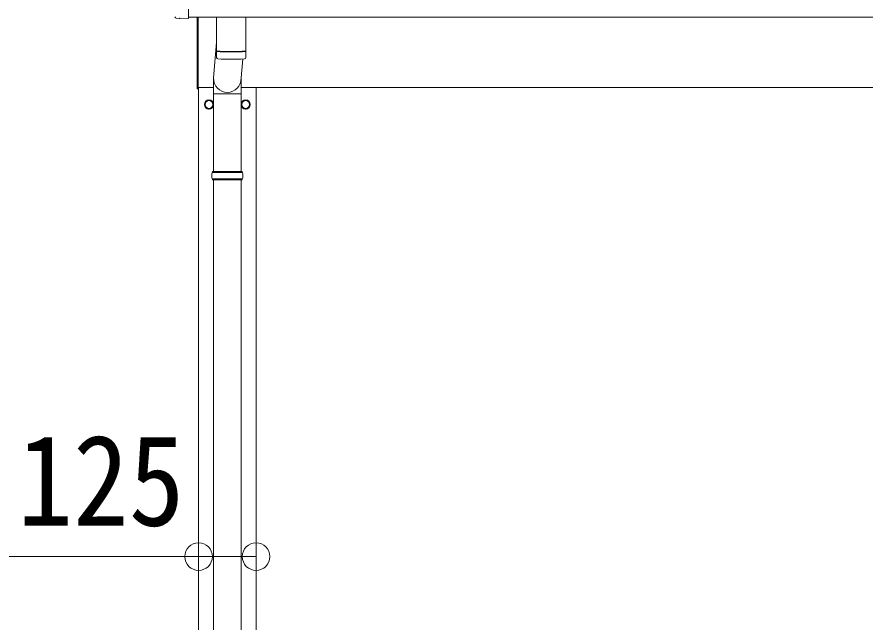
# Model space of a CAD drawing. Units: millimetres at full size, sheet at 1:60; details may follow other scales. Extents: x -16864 to 16864, y -11640 to 11640.
# Drawn here: x -11364 to -9520, y -5727 to -4410 of the extents above; entities that cross this region are included whole.
import ezdxf
from ezdxf.enums import TextEntityAlignment as Align

# ---------------------------------------------------------------- set-up
doc = ezdxf.new("R2010")
doc.units = ezdxf.units.MM
doc.header["$LTSCALE"] = 60
doc.header["$PDMODE"] = 32
doc.header["$PDSIZE"] = 60
for name, color, linetype, lineweight in [('0-2_TEXT1', 4, 'Continuous', 9), ('0-8_TABLE1', 6, 'Continuous', 9), ('0-9_DIM1', 7, 'Continuous', 9)]:
    doc.layers.add(name, color=color, linetype=linetype, lineweight=lineweight)
doc.styles.add('ＭＳ ゴシック', font='')
doc.styles.get('ＭＳ ゴシック').set_extended_font_data('MS Gothic')

msp = doc.modelspace()

# ---------------------------------------------------------------- linework, layer by layer
at = {"layer": '0-2_TEXT1'}
for p, q in [((-10990.98, -4214.67), (-10990.98, -4413.52)), ((-11010.62, -4413.52), (-11017.53, -4413.16)), ((-10990.98, -4410.5), (-4948.98, -4410.5)), ((-10971.98, -4566.4), (-10971.98, -4410.6)), ((-10969.98, -4410.6), (-10969.98, -4566.4)), ((-10969.98, -4566.4), (-10971.98, -4566.4)), ((-10969.98, -4563.9), (-10936.63, -4563.9)), ((-10968.98, -7563.9), (-10968.98, -4563.9)), ((-10876.33, -4563.9), (-5063.63, -4563.9)), ((-10843.98, -4563.9), (-10843.98, -7563.9)), ((-10937.89, -4600.65), (-10937.99, -4600.65)), ((-10937.89, -4601.15), (-10937.99, -4601.15)), ((-10875.08, -4600.65), (-10874.98, -4600.65)), ((-10875.08, -4601.15), (-10874.98, -4601.15))]:
    msp.add_line(p, q, dxfattribs=at)
msp.add_lwpolyline([(-11009.87, -4413.25), (-11009.21, -4412.62), (-10990.98, -4413.53)], dxfattribs=at)
for points in [[(-10946.48, -4591.08), (-10954.98, -4595.99), (-10954.98, -4605.81), (-10946.48, -4610.71), (-10937.98, -4605.81), (-10937.98, -4595.99)], [(-10866.48, -4591.08), (-10857.98, -4595.99), (-10857.98, -4605.81), (-10866.48, -4610.71), (-10874.98, -4605.81), (-10874.98, -4595.99)]]:
    msp.add_lwpolyline(points, close=True, dxfattribs=at)
for centre, radius in [((-10946.48, -4600.9), 10), ((-10946.48, -4600.9), 8.5), ((-10866.48, -4600.9), 10), ((-10866.48, -4600.9), 8.5)]:
    msp.add_circle(centre, radius, dxfattribs=at)
for centre, start, end in [((-10946.48, -4600.9), 171.25399, 188.74601), ((-10946.48, -4600.9), 111.25399, 128.74601), ((-10946.48, -4600.9), 231.25399, 248.74601), ((-10946.48, -4600.9), 51.25399, 68.74601), ((-10946.48, -4600.9), 291.25399, 308.74601), ((-10946.48, -4600.9), 1.66581, 8.74601), ((-10946.48, -4600.9), 351.25399, 358.33419), ((-10866.48, -4600.9), 171.25399, 178.33419), ((-10866.48, -4600.9), 181.66581, 188.74601), ((-10866.48, -4600.9), 111.25399, 128.74601), ((-10866.48, -4600.9), 231.25399, 248.74601), ((-10866.48, -4600.9), 51.25399, 68.74601), ((-10866.48, -4600.9), 291.25399, 308.74601), ((-10866.48, -4600.9), 351.25399, 8.74601)]:
    msp.add_arc(centre, 8.6, start, end, dxfattribs=at)
for centre, major_axis, start_param, end_param in [((-11017.37, -4410.16), (-2.18, -2.07), 5.5252311, 7.0411395), ((-11010.56, -4412.52), (-0.727, -0.69), 0.7579542, 1.5707963)]:
    msp.add_ellipse(centre, major_axis=major_axis, ratio=0.9974, start_param=start_param, end_param=end_param, dxfattribs=at)
at = {"layer": '0-8_TABLE1'}
msp.add_lwpolyline([(-10843.98, -5584.57), (-10968.98, -5584.57), (-11593.56, -5584.57)], dxfattribs=at)
for p in [(-10968.98, -5584.57), (-10843.98, -5584.57)]:
    msp.add_point(p, dxfattribs=at)
at = {"layer": '0-9_DIM1'}
for p, q in [((-10929.98, -4410.5), (-10929.98, -4484.45)), ((-10865.98, -4410.5), (-10865.98, -4484.45)), ((-10929.98, -4465.64), (-10936.54, -4542.95)), ((-10929.79, -4498.43), (-10930.01, -4485.45)), ((-10925.51, -4484.73), (-10925.49, -4485.73)), ((-10870.46, -4484.73), (-10870.48, -4485.73)), ((-10865.95, -4485.45), (-10866.18, -4498.43)), ((-10872.99, -4501.8), (-10876.43, -4542.95)), ((-10936.63, -4577.61), (-10936.63, -4542.95)), ((-10876.33, -4577.61), (-10876.33, -4542.95)), ((-10936.63, -4577.61), (-10906.48, -4577.61)), ((-10936.48, -4577.61), (-10936.48, -4746.91)), ((-10876.33, -4577.61), (-10906.48, -4577.61)), ((-10876.48, -4577.61), (-10876.48, -4746.91)), ((-10873.48, -4748.91), (-10939.48, -4748.91)), ((-10874.48, -4746.91), (-10938.48, -4746.91)), ((-10938.48, -4746.91), (-10938.48, -4748.91)), ((-10874.48, -4746.91), (-10874.48, -4748.91)), ((-10873.48, -4762.91), (-10939.48, -4762.91)), ((-10938.48, -4764.91), (-10938.48, -4762.91)), ((-10874.48, -4764.91), (-10938.48, -4764.91)), ((-10936.48, -4764.91), (-10936.48, -5832.4)), ((-10876.48, -4764.91), (-10876.48, -5832.4)), ((-10874.48, -4764.91), (-10874.48, -4762.91))]:
    msp.add_line(p, q, dxfattribs=at)
for centre, radius, start, end in [((-10897.98, -4004.72), 480.8, 266.18381, 273.81619), ((-10897.98, -4005.72), 480.8, 266.18381, 273.81619), ((-10926.36, -4498.2), 3.43, 183.91307, 262.91645), ((-10869.6, -4498.2), 3.43, 277.00994, 356.09787), ((-10897.99, -3982.74), 519.67, 266.82357, 273.17802), ((-10890.73, -4755.91), 49.25, 171.82876, 180.00002), ((-10890.73, -4755.91), 49.25, 180.00002, 188.17127), ((-10922.23, -4755.91), 49.25, 359.99998, 8.17124), ((-10922.23, -4755.91), 49.25, 351.82873, 359.99998)]:
    msp.add_arc(centre, radius, start, end, dxfattribs=at)
msp.add_ellipse((-10906.48, -4542.95), major_axis=(0, -31.56), ratio=0.952301, start_param=4.712389, end_param=7.8539816, dxfattribs=at)

# ---------------------------------------------------------------- texts
at = {"layer": '0-8_TABLE1', "color": 7, "style": 'ＭＳ ゴシック', "width": 0.9}
msp.add_text('□125', height=197.9, dxfattribs=at).set_placement((-11606.16, -5576.71), align=Align.BOTTOM_LEFT)

doc.saveas('drawing.dxf')
